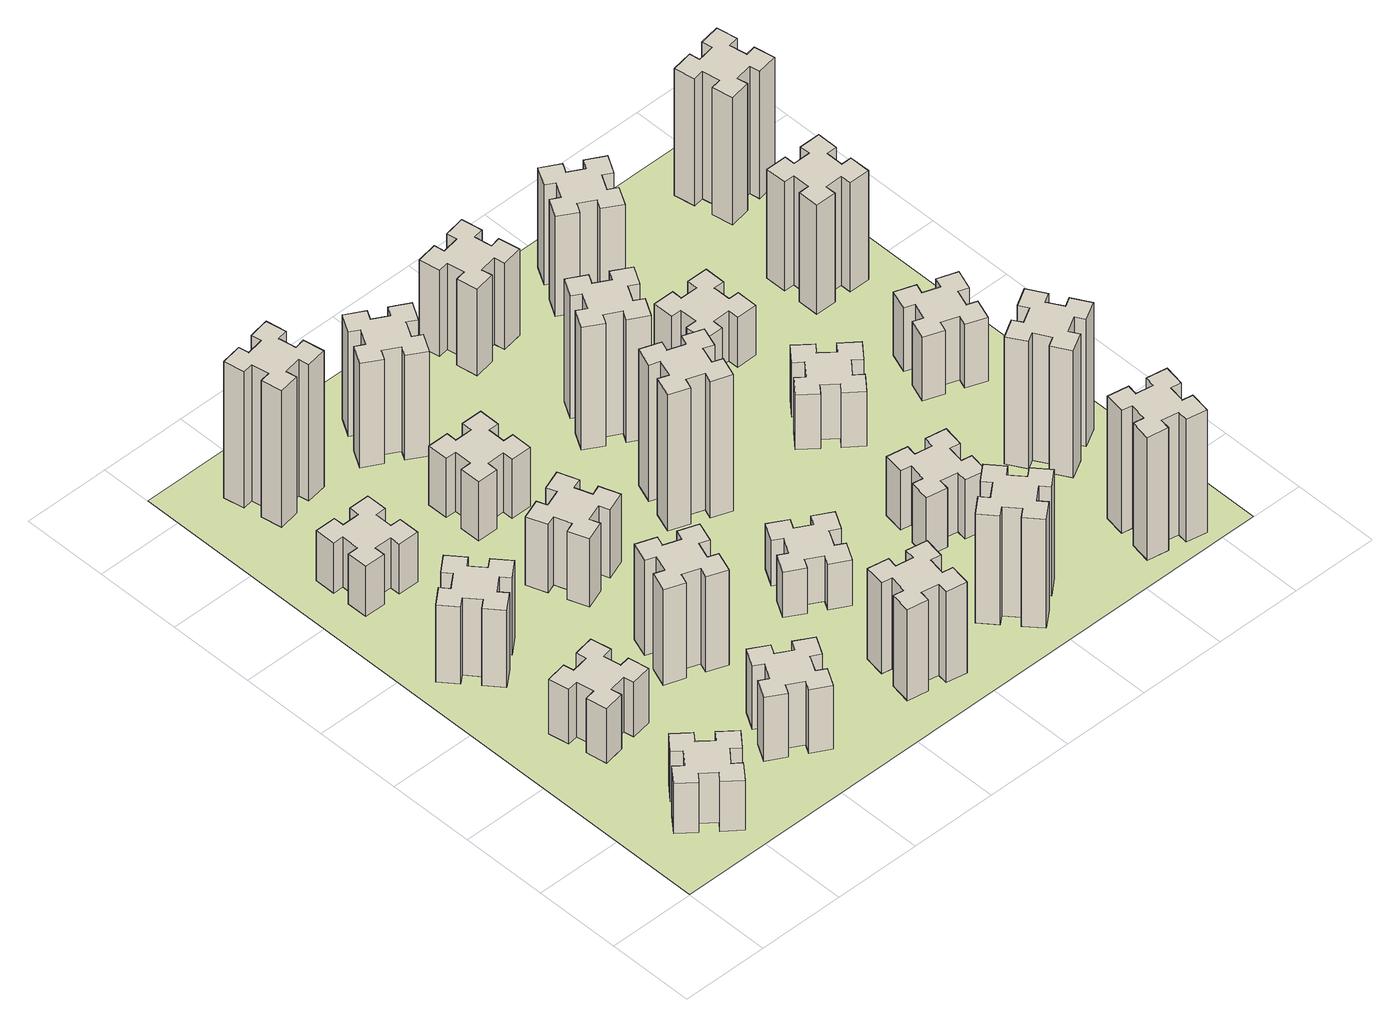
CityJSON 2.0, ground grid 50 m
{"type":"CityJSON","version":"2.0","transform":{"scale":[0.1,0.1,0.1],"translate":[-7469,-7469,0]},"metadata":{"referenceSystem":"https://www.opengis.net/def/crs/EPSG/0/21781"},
"CityObjects":{
"building1":{"type":"Building","attributes":{"class":"1000","function":"1000","usage":"1000","yearOfConstruction":2016,"roofType":"1000","measuredHeight":33,"storeysAboveGround":30,"storeysBelowGround":0},"geometry":[{"type":"Solid","lod":"1","boundaries":[[[[0,1,2,3,4,5,6,7,8,9,10,11,12,13,14,15,16,17,18,19]],[[17,16,20,21]],[[16,15,22,20]],[[15,14,23,22]],[[14,13,24,23]],[[13,12,25,24]],[[12,11,26,25]],[[11,10,27,26]],[[10,9,28,27]],[[9,8,29,28]],[[8,7,30,29]],[[7,6,31,30]],[[6,5,32,31]],[[5,4,33,32]],[[4,3,34,33]],[[3,2,35,34]],[[2,1,36,35]],[[1,0,37,36]],[[0,19,38,37]],[[19,18,39,38]],[[18,17,21,39]],[[24,25,26,27,28,29,30,31,32,33,34,35,36,37,38,39,21,20,22,23]]]]}]},
"building2":{"type":"Building","attributes":{"class":"1000","function":"1000","usage":"1000","yearOfConstruction":2016,"roofType":"1000","measuredHeight":36,"storeysAboveGround":30,"storeysBelowGround":0},"geometry":[{"type":"Solid","lod":"1","boundaries":[[[[40,41,42,43,44,45,46,47,48,49,50,51,52,53,54,55,56,57,58,59]],[[57,56,60,61]],[[56,55,62,60]],[[55,54,63,62]],[[54,53,64,63]],[[53,52,65,64]],[[52,51,66,65]],[[51,50,67,66]],[[50,49,68,67]],[[49,48,69,68]],[[48,47,70,69]],[[47,46,71,70]],[[46,45,72,71]],[[45,44,73,72]],[[44,43,74,73]],[[43,42,75,74]],[[42,41,76,75]],[[41,40,77,76]],[[40,59,78,77]],[[59,58,79,78]],[[58,57,61,79]],[[64,65,66,67,68,69,70,71,72,73,74,75,76,77,78,79,61,60,62,63]]]]}]},
"building3":{"type":"Building","attributes":{"class":"1000","function":"1000","usage":"1000","yearOfConstruction":2016,"roofType":"1000","measuredHeight":51,"storeysAboveGround":30,"storeysBelowGround":0},"geometry":[{"type":"Solid","lod":"1","boundaries":[[[[80,81,82,83,84,85,86,87,88,89,90,91,92,93,94,95,96,97,98,99]],[[97,96,100,101]],[[96,95,102,100]],[[95,94,103,102]],[[94,93,104,103]],[[93,92,105,104]],[[92,91,106,105]],[[91,90,107,106]],[[90,89,108,107]],[[89,88,109,108]],[[88,87,110,109]],[[87,86,111,110]],[[86,85,112,111]],[[85,84,113,112]],[[84,83,114,113]],[[83,82,115,114]],[[82,81,116,115]],[[81,80,117,116]],[[80,99,118,117]],[[99,98,119,118]],[[98,97,101,119]],[[104,105,106,107,108,109,110,111,112,113,114,115,116,117,118,119,101,100,102,103]]]]}]},
"building4":{"type":"Building","attributes":{"class":"1000","function":"1000","usage":"1000","yearOfConstruction":2016,"roofType":"1000","measuredHeight":33,"storeysAboveGround":30,"storeysBelowGround":0},"geometry":[{"type":"Solid","lod":"1","boundaries":[[[[120,121,122,123,124,125,126,127,128,129,130,131,132,133,134,135,136,137,138,139]],[[137,136,140,141]],[[136,135,142,140]],[[135,134,143,142]],[[134,133,144,143]],[[133,132,145,144]],[[132,131,146,145]],[[131,130,147,146]],[[130,129,148,147]],[[129,128,149,148]],[[128,127,150,149]],[[127,126,151,150]],[[126,125,152,151]],[[125,124,153,152]],[[124,123,154,153]],[[123,122,155,154]],[[122,121,156,155]],[[121,120,157,156]],[[120,139,158,157]],[[139,138,159,158]],[[138,137,141,159]],[[144,145,146,147,148,149,150,151,152,153,154,155,156,157,158,159,141,140,142,143]]]]}]},
"building5":{"type":"Building","attributes":{"class":"1000","function":"1000","usage":"1000","yearOfConstruction":2016,"roofType":"1000","measuredHeight":42,"storeysAboveGround":30,"storeysBelowGround":0},"geometry":[{"type":"Solid","lod":"1","boundaries":[[[[160,161,162,163,164,165,166,167,168,169,170,171,172,173,174,175,176,177,178,179]],[[177,176,180,181]],[[176,175,182,180]],[[175,174,183,182]],[[174,173,184,183]],[[173,172,185,184]],[[172,171,186,185]],[[171,170,187,186]],[[170,169,188,187]],[[169,168,189,188]],[[168,167,190,189]],[[167,166,191,190]],[[166,165,192,191]],[[165,164,193,192]],[[164,163,194,193]],[[163,162,195,194]],[[162,161,196,195]],[[161,160,197,196]],[[160,179,198,197]],[[179,178,199,198]],[[178,177,181,199]],[[184,185,186,187,188,189,190,191,192,193,194,195,196,197,198,199,181,180,182,183]]]]}]},
"building6":{"type":"Building","attributes":{"class":"1000","function":"1000","usage":"1000","yearOfConstruction":2016,"roofType":"1000","measuredHeight":90,"storeysAboveGround":30,"storeysBelowGround":0},"geometry":[{"type":"Solid","lod":"1","boundaries":[[[[200,201,202,203,204,205,206,207,208,209,210,211,212,213,214,215,216,217,218,219]],[[217,216,220,221]],[[216,215,222,220]],[[215,214,223,222]],[[214,213,224,223]],[[213,212,225,224]],[[212,211,226,225]],[[211,210,227,226]],[[210,209,228,227]],[[209,208,229,228]],[[208,207,230,229]],[[207,206,231,230]],[[206,205,232,231]],[[205,204,233,232]],[[204,203,234,233]],[[203,202,235,234]],[[202,201,236,235]],[[201,200,237,236]],[[200,219,238,237]],[[219,218,239,238]],[[218,217,221,239]],[[224,225,226,227,228,229,230,231,232,233,234,235,236,237,238,239,221,220,222,223]]]]}]},
"building7":{"type":"Building","attributes":{"class":"1000","function":"1000","usage":"1000","yearOfConstruction":2016,"roofType":"1000","measuredHeight":63,"storeysAboveGround":30,"storeysBelowGround":0},"geometry":[{"type":"Solid","lod":"1","boundaries":[[[[240,241,242,243,244,245,246,247,248,249,250,251,252,253,254,255,256,257,258,259]],[[257,256,260,261]],[[256,255,262,260]],[[255,254,263,262]],[[254,253,264,263]],[[253,252,265,264]],[[252,251,266,265]],[[251,250,267,266]],[[250,249,268,267]],[[249,248,269,268]],[[248,247,270,269]],[[247,246,271,270]],[[246,245,272,271]],[[245,244,273,272]],[[244,243,274,273]],[[243,242,275,274]],[[242,241,276,275]],[[241,240,277,276]],[[240,259,278,277]],[[259,258,279,278]],[[258,257,261,279]],[[264,265,266,267,268,269,270,271,272,273,274,275,276,277,278,279,261,260,262,263]]]]}]},
"building8":{"type":"Building","attributes":{"class":"1000","function":"1000","usage":"1000","yearOfConstruction":2016,"roofType":"1000","measuredHeight":45,"storeysAboveGround":30,"storeysBelowGround":0},"geometry":[{"type":"Solid","lod":"1","boundaries":[[[[280,281,282,283,284,285,286,287,288,289,290,291,292,293,294,295,296,297,298,299]],[[297,296,300,301]],[[296,295,302,300]],[[295,294,303,302]],[[294,293,304,303]],[[293,292,305,304]],[[292,291,306,305]],[[291,290,307,306]],[[290,289,308,307]],[[289,288,309,308]],[[288,287,310,309]],[[287,286,311,310]],[[286,285,312,311]],[[285,284,313,312]],[[284,283,314,313]],[[283,282,315,314]],[[282,281,316,315]],[[281,280,317,316]],[[280,299,318,317]],[[299,298,319,318]],[[298,297,301,319]],[[304,305,306,307,308,309,310,311,312,313,314,315,316,317,318,319,301,300,302,303]]]]}]},
"building9":{"type":"Building","attributes":{"class":"1000","function":"1000","usage":"1000","yearOfConstruction":2016,"roofType":"1000","measuredHeight":39,"storeysAboveGround":30,"storeysBelowGround":0},"geometry":[{"type":"Solid","lod":"1","boundaries":[[[[320,321,322,323,324,325,326,327,328,329,330,331,332,333,334,335,336,337,338,339]],[[337,336,340,341]],[[336,335,342,340]],[[335,334,343,342]],[[334,333,344,343]],[[333,332,345,344]],[[332,331,346,345]],[[331,330,347,346]],[[330,329,348,347]],[[329,328,349,348]],[[328,327,350,349]],[[327,326,351,350]],[[326,325,352,351]],[[325,324,353,352]],[[324,323,354,353]],[[323,322,355,354]],[[322,321,356,355]],[[321,320,357,356]],[[320,339,358,357]],[[339,338,359,358]],[[338,337,341,359]],[[344,345,346,347,348,349,350,351,352,353,354,355,356,357,358,359,341,340,342,343]]]]}]},
"building10":{"type":"Building","attributes":{"class":"1000","function":"1000","usage":"1000","yearOfConstruction":2016,"roofType":"1000","measuredHeight":60,"storeysAboveGround":30,"storeysBelowGround":0},"geometry":[{"type":"Solid","lod":"1","boundaries":[[[[360,361,362,363,364,365,366,367,368,369,370,371,372,373,374,375,376,377,378,379]],[[377,376,380,381]],[[376,375,382,380]],[[375,374,383,382]],[[374,373,384,383]],[[373,372,385,384]],[[372,371,386,385]],[[371,370,387,386]],[[370,369,388,387]],[[369,368,389,388]],[[368,367,390,389]],[[367,366,391,390]],[[366,365,392,391]],[[365,364,393,392]],[[364,363,394,393]],[[363,362,395,394]],[[362,361,396,395]],[[361,360,397,396]],[[360,379,398,397]],[[379,378,399,398]],[[378,377,381,399]],[[384,385,386,387,388,389,390,391,392,393,394,395,396,397,398,399,381,380,382,383]]]]}]},
"building11":{"type":"Building","attributes":{"class":"1000","function":"1000","usage":"1000","yearOfConstruction":2016,"roofType":"1000","measuredHeight":69,"storeysAboveGround":30,"storeysBelowGround":0},"geometry":[{"type":"Solid","lod":"1","boundaries":[[[[400,401,402,403,404,405,406,407,408,409,410,411,412,413,414,415,416,417,418,419]],[[417,416,420,421]],[[416,415,422,420]],[[415,414,423,422]],[[414,413,424,423]],[[413,412,425,424]],[[412,411,426,425]],[[411,410,427,426]],[[410,409,428,427]],[[409,408,429,428]],[[408,407,430,429]],[[407,406,431,430]],[[406,405,432,431]],[[405,404,433,432]],[[404,403,434,433]],[[403,402,435,434]],[[402,401,436,435]],[[401,400,437,436]],[[400,419,438,437]],[[419,418,439,438]],[[418,417,421,439]],[[424,425,426,427,428,429,430,431,432,433,434,435,436,437,438,439,421,420,422,423]]]]}]},
"building12":{"type":"Building","attributes":{"class":"1000","function":"1000","usage":"1000","yearOfConstruction":2016,"roofType":"1000","measuredHeight":30,"storeysAboveGround":30,"storeysBelowGround":0},"geometry":[{"type":"Solid","lod":"1","boundaries":[[[[440,441,442,443,444,445,446,447,448,449,450,451,452,453,454,455,456,457,458,459]],[[457,456,460,461]],[[456,455,462,460]],[[455,454,463,462]],[[454,453,464,463]],[[453,452,465,464]],[[452,451,466,465]],[[451,450,467,466]],[[450,449,468,467]],[[449,448,469,468]],[[448,447,470,469]],[[447,446,471,470]],[[446,445,472,471]],[[445,444,473,472]],[[444,443,474,473]],[[443,442,475,474]],[[442,441,476,475]],[[441,440,477,476]],[[440,459,478,477]],[[459,458,479,478]],[[458,457,461,479]],[[464,465,466,467,468,469,470,471,472,473,474,475,476,477,478,479,461,460,462,463]]]]}]},
"building13":{"type":"Building","attributes":{"class":"1000","function":"1000","usage":"1000","yearOfConstruction":2016,"roofType":"1000","measuredHeight":90,"storeysAboveGround":30,"storeysBelowGround":0},"geometry":[{"type":"Solid","lod":"1","boundaries":[[[[480,481,482,483,484,485,486,487,488,489,490,491,492,493,494,495,496,497,498,499]],[[497,496,500,501]],[[496,495,502,500]],[[495,494,503,502]],[[494,493,504,503]],[[493,492,505,504]],[[492,491,506,505]],[[491,490,507,506]],[[490,489,508,507]],[[489,488,509,508]],[[488,487,510,509]],[[487,486,511,510]],[[486,485,512,511]],[[485,484,513,512]],[[484,483,514,513]],[[483,482,515,514]],[[482,481,516,515]],[[481,480,517,516]],[[480,499,518,517]],[[499,498,519,518]],[[498,497,501,519]],[[504,505,506,507,508,509,510,511,512,513,514,515,516,517,518,519,501,500,502,503]]]]}]},
"building14":{"type":"Building","attributes":{"class":"1000","function":"1000","usage":"1000","yearOfConstruction":2016,"roofType":"1000","measuredHeight":72,"storeysAboveGround":30,"storeysBelowGround":0},"geometry":[{"type":"Solid","lod":"1","boundaries":[[[[520,521,522,523,524,525,526,527,528,529,530,531,532,533,534,535,536,537,538,539]],[[537,536,540,541]],[[536,535,542,540]],[[535,534,543,542]],[[534,533,544,543]],[[533,532,545,544]],[[532,531,546,545]],[[531,530,547,546]],[[530,529,548,547]],[[529,528,549,548]],[[528,527,550,549]],[[527,526,551,550]],[[526,525,552,551]],[[525,524,553,552]],[[524,523,554,553]],[[523,522,555,554]],[[522,521,556,555]],[[521,520,557,556]],[[520,539,558,557]],[[539,538,559,558]],[[538,537,541,559]],[[544,545,546,547,548,549,550,551,552,553,554,555,556,557,558,559,541,540,542,543]]]]}]},
"building15":{"type":"Building","attributes":{"class":"1000","function":"1000","usage":"1000","yearOfConstruction":2016,"roofType":"1000","measuredHeight":81,"storeysAboveGround":30,"storeysBelowGround":0},"geometry":[{"type":"Solid","lod":"1","boundaries":[[[[560,561,562,563,564,565,566,567,568,569,570,571,572,573,574,575,576,577,578,579]],[[577,576,580,581]],[[576,575,582,580]],[[575,574,583,582]],[[574,573,584,583]],[[573,572,585,584]],[[572,571,586,585]],[[571,570,587,586]],[[570,569,588,587]],[[569,568,589,588]],[[568,567,590,589]],[[567,566,591,590]],[[566,565,592,591]],[[565,564,593,592]],[[564,563,594,593]],[[563,562,595,594]],[[562,561,596,595]],[[561,560,597,596]],[[560,579,598,597]],[[579,578,599,598]],[[578,577,581,599]],[[584,585,586,587,588,589,590,591,592,593,594,595,596,597,598,599,581,580,582,583]]]]}]},
"building16":{"type":"Building","attributes":{"class":"1000","function":"1000","usage":"1000","yearOfConstruction":2016,"roofType":"1000","measuredHeight":57,"storeysAboveGround":30,"storeysBelowGround":0},"geometry":[{"type":"Solid","lod":"1","boundaries":[[[[600,601,602,603,604,605,606,607,608,609,610,611,612,613,614,615,616,617,618,619]],[[617,616,620,621]],[[616,615,622,620]],[[615,614,623,622]],[[614,613,624,623]],[[613,612,625,624]],[[612,611,626,625]],[[611,610,627,626]],[[610,609,628,627]],[[609,608,629,628]],[[608,607,630,629]],[[607,606,631,630]],[[606,605,632,631]],[[605,604,633,632]],[[604,603,634,633]],[[603,602,635,634]],[[602,601,636,635]],[[601,600,637,636]],[[600,619,638,637]],[[619,618,639,638]],[[618,617,621,639]],[[624,625,626,627,628,629,630,631,632,633,634,635,636,637,638,639,621,620,622,623]]]]}]},
"building17":{"type":"Building","attributes":{"class":"1000","function":"1000","usage":"1000","yearOfConstruction":2016,"roofType":"1000","measuredHeight":39,"storeysAboveGround":30,"storeysBelowGround":0},"geometry":[{"type":"Solid","lod":"1","boundaries":[[[[640,641,642,643,644,645,646,647,648,649,650,651,652,653,654,655,656,657,658,659]],[[657,656,660,661]],[[656,655,662,660]],[[655,654,663,662]],[[654,653,664,663]],[[653,652,665,664]],[[652,651,666,665]],[[651,650,667,666]],[[650,649,668,667]],[[649,648,669,668]],[[648,647,670,669]],[[647,646,671,670]],[[646,645,672,671]],[[645,644,673,672]],[[644,643,674,673]],[[643,642,675,674]],[[642,641,676,675]],[[641,640,677,676]],[[640,659,678,677]],[[659,658,679,678]],[[658,657,661,679]],[[664,665,666,667,668,669,670,671,672,673,674,675,676,677,678,679,661,660,662,663]]]]}]},
"building18":{"type":"Building","attributes":{"class":"1000","function":"1000","usage":"1000","yearOfConstruction":2016,"roofType":"1000","measuredHeight":36,"storeysAboveGround":30,"storeysBelowGround":0},"geometry":[{"type":"Solid","lod":"1","boundaries":[[[[680,681,682,683,684,685,686,687,688,689,690,691,692,693,694,695,696,697,698,699]],[[697,696,700,701]],[[696,695,702,700]],[[695,694,703,702]],[[694,693,704,703]],[[693,692,705,704]],[[692,691,706,705]],[[691,690,707,706]],[[690,689,708,707]],[[689,688,709,708]],[[688,687,710,709]],[[687,686,711,710]],[[686,685,712,711]],[[685,684,713,712]],[[684,683,714,713]],[[683,682,715,714]],[[682,681,716,715]],[[681,680,717,716]],[[680,699,718,717]],[[699,698,719,718]],[[698,697,701,719]],[[704,705,706,707,708,709,710,711,712,713,714,715,716,717,718,719,701,700,702,703]]]]}]},
"building19":{"type":"Building","attributes":{"class":"1000","function":"1000","usage":"1000","yearOfConstruction":2016,"roofType":"1000","measuredHeight":33,"storeysAboveGround":30,"storeysBelowGround":0},"geometry":[{"type":"Solid","lod":"1","boundaries":[[[[720,721,722,723,724,725,726,727,728,729,730,731,732,733,734,735,736,737,738,739]],[[737,736,740,741]],[[736,735,742,740]],[[735,734,743,742]],[[734,733,744,743]],[[733,732,745,744]],[[732,731,746,745]],[[731,730,747,746]],[[730,729,748,747]],[[729,728,749,748]],[[728,727,750,749]],[[727,726,751,750]],[[726,725,752,751]],[[725,724,753,752]],[[724,723,754,753]],[[723,722,755,754]],[[722,721,756,755]],[[721,720,757,756]],[[720,739,758,757]],[[739,738,759,758]],[[738,737,741,759]],[[744,745,746,747,748,749,750,751,752,753,754,755,756,757,758,759,741,740,742,743]]]]}]},
"building20":{"type":"Building","attributes":{"class":"1000","function":"1000","usage":"1000","yearOfConstruction":2016,"roofType":"1000","measuredHeight":81,"storeysAboveGround":30,"storeysBelowGround":0},"geometry":[{"type":"Solid","lod":"1","boundaries":[[[[760,761,762,763,764,765,766,767,768,769,770,771,772,773,774,775,776,777,778,779]],[[777,776,780,781]],[[776,775,782,780]],[[775,774,783,782]],[[774,773,784,783]],[[773,772,785,784]],[[772,771,786,785]],[[771,770,787,786]],[[770,769,788,787]],[[769,768,789,788]],[[768,767,790,789]],[[767,766,791,790]],[[766,765,792,791]],[[765,764,793,792]],[[764,763,794,793]],[[763,762,795,794]],[[762,761,796,795]],[[761,760,797,796]],[[760,779,798,797]],[[779,778,799,798]],[[778,777,781,799]],[[784,785,786,787,788,789,790,791,792,793,794,795,796,797,798,799,781,780,782,783]]]]}]},
"building21":{"type":"Building","attributes":{"class":"1000","function":"1000","usage":"1000","yearOfConstruction":2016,"roofType":"1000","measuredHeight":66,"storeysAboveGround":30,"storeysBelowGround":0},"geometry":[{"type":"Solid","lod":"1","boundaries":[[[[800,801,802,803,804,805,806,807,808,809,810,811,812,813,814,815,816,817,818,819]],[[817,816,820,821]],[[816,815,822,820]],[[815,814,823,822]],[[814,813,824,823]],[[813,812,825,824]],[[812,811,826,825]],[[811,810,827,826]],[[810,809,828,827]],[[809,808,829,828]],[[808,807,830,829]],[[807,806,831,830]],[[806,805,832,831]],[[805,804,833,832]],[[804,803,834,833]],[[803,802,835,834]],[[802,801,836,835]],[[801,800,837,836]],[[800,819,838,837]],[[819,818,839,838]],[[818,817,821,839]],[[824,825,826,827,828,829,830,831,832,833,834,835,836,837,838,839,821,820,822,823]]]]}]},
"building22":{"type":"Building","attributes":{"class":"1000","function":"1000","usage":"1000","yearOfConstruction":2016,"roofType":"1000","measuredHeight":84,"storeysAboveGround":30,"storeysBelowGround":0},"geometry":[{"type":"Solid","lod":"1","boundaries":[[[[840,841,842,843,844,845,846,847,848,849,850,851,852,853,854,855,856,857,858,859]],[[857,856,860,861]],[[856,855,862,860]],[[855,854,863,862]],[[854,853,864,863]],[[853,852,865,864]],[[852,851,866,865]],[[851,850,867,866]],[[850,849,868,867]],[[849,848,869,868]],[[848,847,870,869]],[[847,846,871,870]],[[846,845,872,871]],[[845,844,873,872]],[[844,843,874,873]],[[843,842,875,874]],[[842,841,876,875]],[[841,840,877,876]],[[840,859,878,877]],[[859,858,879,878]],[[858,857,861,879]],[[864,865,866,867,868,869,870,871,872,873,874,875,876,877,878,879,861,860,862,863]]]]}]},
"building23":{"type":"Building","attributes":{"class":"1000","function":"1000","usage":"1000","yearOfConstruction":2016,"roofType":"1000","measuredHeight":42,"storeysAboveGround":30,"storeysBelowGround":0},"geometry":[{"type":"Solid","lod":"1","boundaries":[[[[880,881,882,883,884,885,886,887,888,889,890,891,892,893,894,895,896,897,898,899]],[[897,896,900,901]],[[896,895,902,900]],[[895,894,903,902]],[[894,893,904,903]],[[893,892,905,904]],[[892,891,906,905]],[[891,890,907,906]],[[890,889,908,907]],[[889,888,909,908]],[[888,887,910,909]],[[887,886,911,910]],[[886,885,912,911]],[[885,884,913,912]],[[884,883,914,913]],[[883,882,915,914]],[[882,881,916,915]],[[881,880,917,916]],[[880,899,918,917]],[[899,898,919,918]],[[898,897,901,919]],[[904,905,906,907,908,909,910,911,912,913,914,915,916,917,918,919,901,900,902,903]]]]}]},
"building24":{"type":"Building","attributes":{"class":"1000","function":"1000","usage":"1000","yearOfConstruction":2016,"roofType":"1000","measuredHeight":72,"storeysAboveGround":30,"storeysBelowGround":0},"geometry":[{"type":"Solid","lod":"1","boundaries":[[[[920,921,922,923,924,925,926,927,928,929,930,931,932,933,934,935,936,937,938,939]],[[937,936,940,941]],[[936,935,942,940]],[[935,934,943,942]],[[934,933,944,943]],[[933,932,945,944]],[[932,931,946,945]],[[931,930,947,946]],[[930,929,948,947]],[[929,928,949,948]],[[928,927,950,949]],[[927,926,951,950]],[[926,925,952,951]],[[925,924,953,952]],[[924,923,954,953]],[[923,922,955,954]],[[922,921,956,955]],[[921,920,957,956]],[[920,939,958,957]],[[939,938,959,958]],[[938,937,941,959]],[[944,945,946,947,948,949,950,951,952,953,954,955,956,957,958,959,941,940,942,943]]]]}]},
"building25":{"type":"Building","attributes":{"class":"1000","function":"1000","usage":"1000","yearOfConstruction":2016,"roofType":"1000","measuredHeight":84,"storeysAboveGround":30,"storeysBelowGround":0},"geometry":[{"type":"Solid","lod":"1","boundaries":[[[[960,961,962,963,964,965,966,967,968,969,970,971,972,973,974,975,976,977,978,979]],[[977,976,980,981]],[[976,975,982,980]],[[975,974,983,982]],[[974,973,984,983]],[[973,972,985,984]],[[972,971,986,985]],[[971,970,987,986]],[[970,969,988,987]],[[969,968,989,988]],[[968,967,990,989]],[[967,966,991,990]],[[966,965,992,991]],[[965,964,993,992]],[[964,963,994,993]],[[963,962,995,994]],[[962,961,996,995]],[[961,960,997,996]],[[960,979,998,997]],[[979,978,999,998]],[[978,977,981,999]],[[984,985,986,987,988,989,990,991,992,993,994,995,996,997,998,999,981,980,982,983]]]]}]},
"landuse1":{"type":"LandUse","attributes":{"name":"plot1","function":"1010"},"geometry":[{"type":"MultiSurface","lod":"1","boundaries":[[[1000,1001,1002,1003]]]}]}
},
"vertices":[
[527,266,0],[592,343,0],[638,304,0],[715,396,0],[623,473,0],[584,427,0],[508,492,0],[546,538,0],[454,615,0],[377,523,0],[423,484,0],[359,408,0],[313,446,0],[236,354,0],[328,277,0],[366,323,0],[443,259,0],[404,213,0],[496,136,0],[573,228,0],[443,259,330],[404,213,330],[366,323,330],[328,277,330],[236,354,330],[313,446,330],[359,408,330],[423,484,330],[377,523,330],[454,615,330],[546,538,330],[508,492,330],[584,427,330],[623,473,330],[715,396,330],[638,304,330],[592,343,330],[527,266,330],[573,228,330],[496,136,330],
[445,998,0],[544,1016,0],[554,957,0],[672,977,0],[651,1096,0],[592,1085,0],[575,1184,0],[634,1194,0],[613,1312,0],[495,1291,0],[505,1232,0],[407,1215,0],[397,1274,0],[278,1253,0],[299,1135,0],[358,1145,0],[376,1047,0],[317,1037,0],[337,918,0],[456,939,0],[376,1047,360],[317,1037,360],[358,1145,360],[299,1135,360],[278,1253,360],[397,1274,360],[407,1215,360],[505,1232,360],[495,1291,360],[613,1312,360],[634,1194,360],[575,1184,360],[592,1085,360],[651,1096,360],[672,977,360],[554,957,360],[544,1016,360],[445,998,360],[456,939,360],[337,918,360],
[492,1888,0],[427,1964,0],[473,2003,0],[396,2095,0],[304,2018,0],[343,1972,0],[266,1907,0],[228,1953,0],[136,1876,0],[213,1784,0],[259,1823,0],[323,1746,0],[277,1708,0],[354,1616,0],[446,1693,0],[408,1739,0],[484,1803,0],[523,1757,0],[615,1834,0],[538,1926,0],[484,1803,510],[523,1757,510],[408,1739,510],[446,1693,510],[354,1616,510],[277,1708,510],[323,1746,510],[259,1823,510],[213,1784,510],[136,1876,510],[228,1953,510],[266,1907,510],[343,1972,510],[304,2018,510],[396,2095,510],[473,2003,510],[427,1964,510],[492,1888,510],[538,1926,510],[615,1834,510],
[485,2545,0],[485,2645,0],[545,2645,0],[545,2765,0],[425,2765,0],[425,2705,0],[325,2705,0],[325,2765,0],[205,2765,0],[205,2645,0],[265,2645,0],[265,2545,0],[205,2545,0],[205,2425,0],[325,2425,0],[325,2485,0],[425,2485,0],[425,2425,0],[545,2425,0],[545,2545,0],[425,2485,330],[425,2425,330],[325,2485,330],[325,2425,330],[205,2425,330],[205,2545,330],[265,2545,330],[265,2645,330],[205,2645,330],[205,2765,330],[325,2765,330],[325,2705,330],[425,2705,330],[425,2765,330],[545,2765,330],[545,2645,330],[485,2645,330],[485,2545,330],[545,2545,330],[545,2425,330],
[1214,546,0],[1127,596,0],[1157,648,0],[1053,708,0],[993,604,0],[1045,574,0],[995,487,0],[943,517,0],[883,413,0],[987,353,0],[1017,405,0],[1104,355,0],[1074,303,0],[1178,243,0],[1238,347,0],[1186,377,0],[1236,464,0],[1288,434,0],[1348,538,0],[1244,598,0],[1236,464,420],[1288,434,420],[1186,377,420],[1238,347,420],[1178,243,420],[1074,303,420],[1104,355,420],[1017,405,420],[987,353,420],[883,413,420],[943,517,420],[995,487,420],[1045,574,420],[993,604,420],[1053,708,420],[1157,648,420],[1127,596,420],[1214,546,420],[1244,598,420],[1348,538,420],
[592,3305,0],[575,3404,0],[634,3414,0],[613,3532,0],[495,3511,0],[505,3452,0],[407,3435,0],[397,3494,0],[278,3473,0],[299,3355,0],[358,3365,0],[376,3267,0],[317,3257,0],[337,3138,0],[456,3159,0],[445,3218,0],[544,3236,0],[554,3177,0],[672,3197,0],[651,3316,0],[544,3236,900],[554,3177,900],[445,3218,900],[456,3159,900],[337,3138,900],[317,3257,900],[376,3267,900],[358,3365,900],[299,3355,900],[278,3473,900],[397,3494,900],[407,3435,900],[505,3452,900],[495,3511,900],[613,3532,900],[634,3414,900],[575,3404,900],[592,3305,900],[651,3316,900],[672,3197,900],
[1202,1131,0],[1236,1225,0],[1292,1204,0],[1333,1317,0],[1220,1358,0],[1200,1302,0],[1106,1336,0],[1127,1392,0],[1014,1433,0],[973,1320,0],[1029,1300,0],[995,1206,0],[939,1227,0],[897,1114,0],[1010,1073,0],[1031,1129,0],[1125,1095,0],[1104,1039,0],[1217,997,0],[1258,1110,0],[1125,1095,630],[1104,1039,630],[1031,1129,630],[1010,1073,630],[897,1114,630],[939,1227,630],[995,1206,630],[1029,1300,630],[973,1320,630],[1014,1433,630],[1127,1392,630],[1106,1336,630],[1200,1302,630],[1220,1358,630],[1333,1317,630],[1292,1204,630],[1236,1225,630],[1202,1131,630],[1258,1110,630],[1217,997,630],
[995,1965,0],[1029,1871,0],[973,1850,0],[1014,1737,0],[1127,1779,0],[1106,1835,0],[1200,1869,0],[1220,1813,0],[1333,1854,0],[1292,1967,0],[1236,1946,0],[1202,2040,0],[1258,2060,0],[1217,2173,0],[1104,2132,0],[1125,2076,0],[1031,2042,0],[1010,2098,0],[897,2057,0],[939,1944,0],[1031,2042,450],[1010,2098,450],[1125,2076,450],[1104,2132,450],[1217,2173,450],[1258,2060,450],[1202,2040,450],[1236,1946,450],[1292,1967,450],[1333,1854,450],[1220,1813,450],[1200,1869,450],[1106,1835,450],[1127,1779,450],[1014,1737,450],[973,1850,450],[1029,1871,450],[995,1965,450],[939,1944,450],[897,2057,450],
[1005,2645,0],[1005,2545,0],[945,2545,0],[945,2425,0],[1065,2425,0],[1065,2485,0],[1165,2485,0],[1165,2425,0],[1285,2425,0],[1285,2545,0],[1225,2545,0],[1225,2645,0],[1285,2645,0],[1285,2765,0],[1165,2765,0],[1165,2705,0],[1065,2705,0],[1065,2765,0],[945,2765,0],[945,2645,0],[1065,2705,390],[1065,2765,390],[1165,2705,390],[1165,2765,390],[1285,2765,390],[1285,2645,390],[1225,2645,390],[1225,2545,390],[1285,2545,390],[1285,2425,390],[1165,2425,390],[1165,2485,390],[1065,2485,390],[1065,2425,390],[945,2425,390],[945,2545,390],[1005,2545,390],[1005,2645,390],[945,2645,390],[945,2765,390],
[1924,475,0],[1825,492,0],[1836,551,0],[1717,572,0],[1697,454,0],[1756,444,0],[1738,345,0],[1679,356,0],[1658,237,0],[1777,217,0],[1787,276,0],[1885,258,0],[1875,199,0],[1993,178,0],[2014,297,0],[1955,307,0],[1972,405,0],[2031,395,0],[2052,513,0],[1934,534,0],[1972,405,600],[2031,395,600],[1955,307,600],[2014,297,600],[1993,178,600],[1875,199,600],[1885,258,600],[1787,276,600],[1777,217,600],[1658,237,600],[1679,356,600],[1738,345,600],[1756,444,600],[1697,454,600],[1717,572,600],[1836,551,600],[1825,492,600],[1924,475,600],[1934,534,600],[2052,513,600],
[1186,3137,0],[1236,3224,0],[1288,3194,0],[1348,3298,0],[1244,3358,0],[1214,3306,0],[1127,3356,0],[1157,3408,0],[1053,3468,0],[993,3364,0],[1045,3334,0],[995,3247,0],[943,3277,0],[883,3173,0],[987,3113,0],[1017,3165,0],[1104,3115,0],[1074,3063,0],[1178,3003,0],[1238,3107,0],[1104,3115,690],[1074,3063,690],[1017,3165,690],[987,3113,690],[883,3173,690],[943,3277,690],[995,3247,690],[1045,3334,690],[993,3364,690],[1053,3468,690],[1157,3408,690],[1127,3356,690],[1214,3306,690],[1244,3358,690],[1348,3298,690],[1288,3194,690],[1236,3224,690],[1186,3137,690],[1238,3107,690],[1178,3003,690],
[1757,1045,0],[1844,995,0],[1814,943,0],[1918,883,0],[1978,987,0],[1926,1017,0],[1976,1104,0],[2028,1074,0],[2088,1178,0],[1984,1238,0],[1954,1186,0],[1867,1236,0],[1897,1288,0],[1793,1348,0],[1733,1244,0],[1785,1214,0],[1735,1127,0],[1683,1157,0],[1623,1053,0],[1727,993,0],[1735,1127,300],[1683,1157,300],[1785,1214,300],[1733,1244,300],[1793,1348,300],[1897,1288,300],[1867,1236,300],[1954,1186,300],[1984,1238,300],[2088,1178,300],[2028,1074,300],[1976,1104,300],[1926,1017,300],[1978,987,300],[1918,883,300],[1814,943,300],[1844,995,300],[1757,1045,300],[1727,993,300],[1623,1053,300],
[1940,2042,0],[1846,2076,0],[1867,2132,0],[1754,2173,0],[1713,2060,0],[1769,2040,0],[1735,1946,0],[1679,1967,0],[1637,1854,0],[1750,1813,0],[1771,1869,0],[1865,1835,0],[1844,1779,0],[1957,1737,0],[1998,1850,0],[1942,1871,0],[1976,1965,0],[2032,1944,0],[2073,2057,0],[1960,2098,0],[1976,1965,900],[2032,1944,900],[1942,1871,900],[1998,1850,900],[1957,1737,900],[1844,1779,900],[1865,1835,900],[1771,1869,900],[1750,1813,900],[1637,1854,900],[1679,1967,900],[1735,1946,900],[1769,2040,900],[1713,2060,900],[1754,2173,900],[1867,2132,900],[1846,2076,900],[1940,2042,900],[1960,2098,900],[2073,2057,900],
[2528,259,0],[2604,323,0],[2643,277,0],[2735,354,0],[2658,446,0],[2612,408,0],[2547,484,0],[2593,523,0],[2516,615,0],[2424,538,0],[2463,492,0],[2386,427,0],[2348,473,0],[2256,396,0],[2333,304,0],[2379,343,0],[2443,266,0],[2397,228,0],[2474,136,0],[2566,213,0],[2443,266,720],[2397,228,720],[2379,343,720],[2333,304,720],[2256,396,720],[2348,473,720],[2386,427,720],[2463,492,720],[2424,538,720],[2516,615,720],[2593,523,720],[2547,484,720],[2612,408,720],[2658,446,720],[2735,354,720],[2643,277,720],[2604,323,720],[2528,259,720],[2566,213,720],[2474,136,720],
[2054,2666,0],[1967,2716,0],[1997,2768,0],[1893,2828,0],[1833,2724,0],[1885,2694,0],[1835,2607,0],[1783,2637,0],[1723,2533,0],[1827,2473,0],[1857,2525,0],[1944,2475,0],[1914,2423,0],[2018,2363,0],[2078,2467,0],[2026,2497,0],[2076,2584,0],[2128,2554,0],[2188,2658,0],[2084,2718,0],[2076,2584,810],[2128,2554,810],[2026,2497,810],[2078,2467,810],[2018,2363,810],[1914,2423,810],[1944,2475,810],[1857,2525,810],[1827,2473,810],[1723,2533,810],[1783,2637,810],[1835,2607,810],[1885,2694,810],[1833,2724,810],[1893,2828,810],[1997,2768,810],[1967,2716,810],[2054,2666,810],[2084,2718,810],[2188,2658,810],
[1738,3465,0],[1756,3367,0],[1697,3357,0],[1717,3238,0],[1836,3259,0],[1825,3318,0],[1924,3336,0],[1934,3277,0],[2052,3297,0],[2031,3416,0],[1972,3405,0],[1955,3504,0],[2014,3514,0],[1993,3632,0],[1875,3611,0],[1885,3552,0],[1787,3535,0],[1777,3594,0],[1658,3573,0],[1679,3455,0],[1787,3535,570],[1777,3594,570],[1885,3552,570],[1875,3611,570],[1993,3632,570],[2014,3514,570],[1955,3504,570],[1972,3405,570],[2031,3416,570],[2052,3297,570],[1934,3277,570],[1924,3336,570],[1825,3318,570],[1836,3259,570],[1717,3238,570],[1697,3357,570],[1756,3367,570],[1738,3465,570],[1679,3455,570],[1658,3573,570],
[2496,1084,0],[2478,985,0],[2419,996,0],[2398,877,0],[2517,857,0],[2527,916,0],[2625,898,0],[2615,839,0],[2733,818,0],[2754,937,0],[2695,947,0],[2712,1045,0],[2771,1035,0],[2792,1153,0],[2674,1174,0],[2664,1115,0],[2565,1132,0],[2576,1191,0],[2457,1212,0],[2437,1094,0],[2565,1132,390],[2576,1191,390],[2664,1115,390],[2674,1174,390],[2792,1153,390],[2771,1035,390],[2712,1045,390],[2695,947,390],[2754,937,390],[2733,818,390],[2615,839,390],[2625,898,390],[2527,916,390],[2517,857,390],[2398,877,390],[2419,996,390],[2478,985,390],[2496,1084,390],[2437,1094,390],[2457,1212,390],
[2747,1746,0],[2812,1823,0],[2858,1784,0],[2935,1876,0],[2843,1953,0],[2804,1907,0],[2728,1972,0],[2766,2018,0],[2674,2095,0],[2597,2003,0],[2643,1964,0],[2579,1888,0],[2533,1926,0],[2456,1834,0],[2548,1757,0],[2586,1803,0],[2663,1739,0],[2624,1693,0],[2716,1616,0],[2793,1708,0],[2663,1739,360],[2624,1693,360],[2586,1803,360],[2548,1757,360],[2456,1834,360],[2533,1926,360],[2579,1888,360],[2643,1964,360],[2597,2003,360],[2674,2095,360],[2766,2018,360],[2728,1972,360],[2804,1907,360],[2843,1953,360],[2935,1876,360],[2858,1784,360],[2812,1823,360],[2747,1746,360],[2793,1708,360],[2716,1616,360],
[2545,2485,0],[2645,2485,0],[2645,2425,0],[2765,2425,0],[2765,2545,0],[2705,2545,0],[2705,2645,0],[2765,2645,0],[2765,2765,0],[2645,2765,0],[2645,2705,0],[2545,2705,0],[2545,2765,0],[2425,2765,0],[2425,2645,0],[2485,2645,0],[2485,2545,0],[2425,2545,0],[2425,2425,0],[2545,2425,0],[2485,2545,330],[2425,2545,330],[2485,2645,330],[2425,2645,330],[2425,2765,330],[2545,2765,330],[2545,2705,330],[2645,2705,330],[2645,2765,330],[2765,2765,330],[2765,2645,330],[2705,2645,330],[2705,2545,330],[2765,2545,330],[2765,2425,330],[2645,2425,330],[2645,2485,330],[2545,2485,330],[2545,2425,330],[2425,2425,330],
[3435,207,0],[3452,305,0],[3511,295,0],[3532,413,0],[3414,434,0],[3404,375,0],[3305,392,0],[3316,451,0],[3197,472,0],[3177,354,0],[3236,344,0],[3218,245,0],[3159,256,0],[3138,137,0],[3257,117,0],[3267,176,0],[3365,158,0],[3355,99,0],[3473,78,0],[3494,197,0],[3365,158,810],[3355,99,810],[3267,176,810],[3257,117,810],[3138,137,810],[3159,256,810],[3218,245,810],[3236,344,810],[3177,354,810],[3197,472,810],[3316,451,810],[3305,392,810],[3404,375,810],[3414,434,810],[3532,413,810],[3511,295,810],[3452,305,810],[3435,207,810],[3494,197,810],[3473,78,810],
[2594,3406,0],[2507,3456,0],[2537,3508,0],[2433,3568,0],[2373,3464,0],[2425,3434,0],[2375,3347,0],[2323,3377,0],[2263,3273,0],[2367,3213,0],[2397,3265,0],[2484,3215,0],[2454,3163,0],[2558,3103,0],[2618,3207,0],[2566,3237,0],[2616,3324,0],[2668,3294,0],[2728,3398,0],[2624,3458,0],[2616,3324,660],[2668,3294,660],[2566,3237,660],[2618,3207,660],[2558,3103,660],[2454,3163,660],[2484,3215,660],[2397,3265,660],[2367,3213,660],[2263,3273,660],[2323,3377,660],[2375,3347,660],[2425,3434,660],[2373,3464,660],[2433,3568,660],[2537,3508,660],[2507,3456,660],[2594,3406,660],[2624,3458,660],[2728,3398,660],
[3215,1004,0],[3265,917,0],[3213,887,0],[3273,783,0],[3377,843,0],[3347,895,0],[3434,945,0],[3464,893,0],[3568,953,0],[3508,1057,0],[3456,1027,0],[3406,1114,0],[3458,1144,0],[3398,1248,0],[3294,1188,0],[3324,1136,0],[3237,1086,0],[3207,1138,0],[3103,1078,0],[3163,974,0],[3237,1086,840],[3207,1138,840],[3324,1136,840],[3294,1188,840],[3398,1248,840],[3458,1144,840],[3406,1114,840],[3456,1027,840],[3508,1057,840],[3568,953,840],[3464,893,840],[3434,945,840],[3347,895,840],[3377,843,840],[3273,783,840],[3213,887,840],[3265,917,840],[3215,1004,840],[3163,974,840],[3103,1078,840],
[3420,1842,0],[3326,1876,0],[3347,1932,0],[3234,1973,0],[3193,1860,0],[3249,1840,0],[3215,1746,0],[3159,1767,0],[3117,1654,0],[3230,1613,0],[3251,1669,0],[3345,1635,0],[3324,1579,0],[3437,1537,0],[3478,1650,0],[3422,1671,0],[3456,1765,0],[3512,1744,0],[3553,1857,0],[3440,1898,0],[3456,1765,420],[3512,1744,420],[3422,1671,420],[3478,1650,420],[3437,1537,420],[3324,1579,420],[3345,1635,420],[3251,1669,420],[3230,1613,420],[3117,1654,420],[3159,1767,420],[3215,1746,420],[3249,1840,420],[3193,1860,420],[3234,1973,420],[3347,1932,420],[3326,1876,420],[3420,1842,420],[3440,1898,420],[3553,1857,420],
[3385,2705,0],[3285,2705,0],[3285,2765,0],[3165,2765,0],[3165,2645,0],[3225,2645,0],[3225,2545,0],[3165,2545,0],[3165,2425,0],[3285,2425,0],[3285,2485,0],[3385,2485,0],[3385,2425,0],[3505,2425,0],[3505,2545,0],[3445,2545,0],[3445,2645,0],[3505,2645,0],[3505,2765,0],[3385,2765,0],[3445,2645,720],[3505,2645,720],[3445,2545,720],[3505,2545,720],[3505,2425,720],[3385,2425,720],[3385,2485,720],[3285,2485,720],[3285,2425,720],[3165,2425,720],[3165,2545,720],[3225,2545,720],[3225,2645,720],[3165,2645,720],[3165,2765,720],[3285,2765,720],[3285,2705,720],[3385,2705,720],[3385,2765,720],[3505,2765,720],
[3552,3305,0],[3535,3404,0],[3594,3414,0],[3573,3532,0],[3455,3511,0],[3465,3452,0],[3367,3435,0],[3357,3494,0],[3238,3473,0],[3259,3355,0],[3318,3365,0],[3336,3267,0],[3277,3257,0],[3297,3138,0],[3416,3159,0],[3405,3218,0],[3504,3236,0],[3514,3177,0],[3632,3197,0],[3611,3316,0],[3504,3236,840],[3514,3177,840],[3405,3218,840],[3416,3159,840],[3297,3138,840],[3277,3257,840],[3336,3267,840],[3318,3365,840],[3259,3355,840],[3238,3473,840],[3357,3494,840],[3367,3435,840],[3465,3452,840],[3455,3511,840],[3573,3532,840],[3594,3414,840],[3535,3404,840],[3552,3305,840],[3611,3316,840],[3632,3197,840],
[5,3705,0],[3705,3705,0],[3705,5,0],[5,5,0]
]}
